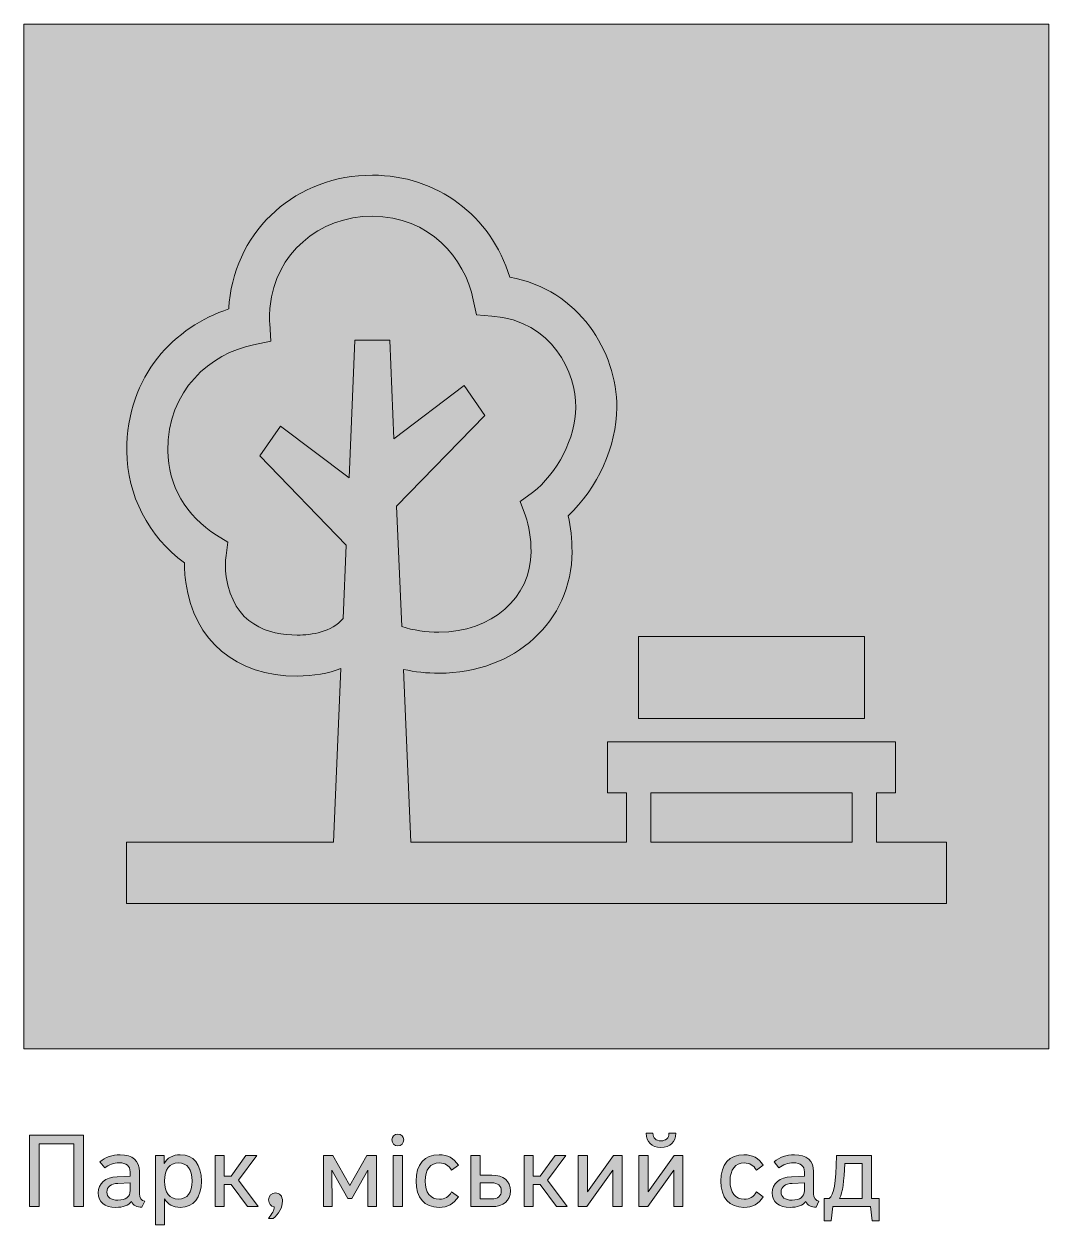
# Model space of a CAD drawing. Header units: millimetres. Extents: x -1334 to 1514, y -1037 to 10.
# Drawn here: x 813.7 to 913.7, y -279.2 to -162 of the extents above; entities that cross this region are included whole.
import ezdxf

# ---------------------------------------------------------------- set-up
doc = ezdxf.new("R2010")
doc.units = ezdxf.units.MM
doc.header["$MEASUREMENT"] = 0
doc.layers.add('bg', color=7, linetype='Continuous', lineweight=0)
doc.layers.add('icons', color=7, linetype='Continuous', lineweight=0)

# ---------------------------------------------------------------- blocks, each defined once
blk = doc.blocks.new('Block_70')
at = {"layer": 'icons', "true_color": 0x231f20, "transparency": 33554687}
h = blk.add_hatch(color=250, dxfattribs=at)
h.dxf.hatch_style = 2
edge = h.paths.add_edge_path()
edge.add_spline(control_points=[(815.19, -277.38), (815.19, -277.38), (814.24, -277.38), (814.24, -277.38), (814.24, -277.38), (814.24, -270.4), (814.24, -270.4), (814.24, -270.4), (819.5, -270.4), (819.5, -270.4), (819.5, -270.4), (819.5, -277.38), (819.5, -277.38), (819.5, -277.38), (818.55, -277.38), (818.55, -277.38), (818.55, -277.38), (818.55, -271.25), (818.55, -271.25), (818.55, -271.25), (815.19, -271.25), (815.19, -271.25), (815.19, -271.25), (815.19, -277.38), (815.19, -277.38)], knot_values=[0, 0, 0, 0, 1, 1, 1, 2, 2, 2, 3, 3, 3, 4, 4, 4, 5, 5, 5, 6, 6, 6, 7, 7, 7, 8, 8, 8, 8], degree=3, periodic=0)
h = blk.add_hatch(color=250, dxfattribs=at)
h.dxf.hatch_style = 2
edge = h.paths.add_edge_path()
edge.add_spline(control_points=[(850.63, -277.38), (850.63, -277.38), (849.73, -277.38), (849.73, -277.38), (849.73, -277.38), (849.73, -272.4), (849.73, -272.4), (849.73, -272.4), (850.63, -272.4), (850.63, -272.4), (850.63, -272.4), (850.63, -277.38), (850.63, -277.38)], knot_values=[0, 0, 0, 0, 1, 1, 1, 2, 2, 2, 3, 3, 3, 4, 4, 4, 4], degree=3, periodic=0)
edge = h.paths.add_edge_path()
edge.add_spline(control_points=[(850.18, -270.31), (850.51, -270.31), (850.75, -270.54), (850.75, -270.87), (850.75, -271.2), (850.51, -271.45), (850.18, -271.45), (849.85, -271.45), (849.6, -271.2), (849.6, -270.87), (849.6, -270.54), (849.85, -270.31), (850.18, -270.31)], knot_values=[0, 0, 0, 0, 1, 1, 1, 2, 2, 2, 3, 3, 3, 4, 4, 4, 4], degree=3, periodic=0)
h = blk.add_hatch(color=250, dxfattribs=at)
h.dxf.hatch_style = 2
edge = h.paths.add_edge_path()
edge.add_spline(control_points=[(874.41, -270.23), (874.41, -270.23), (875.06, -270.23), (875.06, -270.23), (875.07, -270.7), (875.35, -270.96), (875.84, -270.96), (876.34, -270.96), (876.61, -270.7), (876.63, -270.23), (876.63, -270.23), (877.29, -270.23), (877.29, -270.23), (877.29, -271.09), (876.76, -271.6), (875.84, -271.6), (874.92, -271.6), (874.41, -271.09), (874.41, -270.23)], knot_values=[0, 0, 0, 0, 1, 1, 1, 2, 2, 2, 3, 3, 3, 4, 4, 4, 5, 5, 5, 6, 6, 6, 6], degree=3, periodic=0)
edge = h.paths.add_edge_path()
edge.add_spline(control_points=[(877.14, -272.4), (877.14, -272.4), (877.98, -272.4), (877.98, -272.4), (877.98, -272.4), (877.98, -277.38), (877.98, -277.38), (877.98, -277.38), (877.09, -277.38), (877.09, -277.38), (877.09, -277.38), (877.09, -273.83), (877.09, -273.83), (877.09, -273.83), (874.55, -277.38), (874.55, -277.38), (874.55, -277.38), (873.7, -277.38), (873.7, -277.38), (873.7, -277.38), (873.7, -272.4), (873.7, -272.4), (873.7, -272.4), (874.6, -272.4), (874.6, -272.4), (874.6, -272.4), (874.6, -275.93), (874.6, -275.93), (874.6, -275.93), (877.14, -272.4), (877.14, -272.4)], knot_values=[0, 0, 0, 0, 1, 1, 1, 2, 2, 2, 3, 3, 3, 4, 4, 4, 5, 5, 5, 6, 6, 6, 7, 7, 7, 8, 8, 8, 9, 9, 9, 10, 10, 10, 10], degree=3, periodic=0)
h = blk.add_hatch(color=250, dxfattribs=at)
h.dxf.hatch_style = 2
edge = h.paths.add_edge_path()
edge.add_spline(control_points=[(822.87, -275.11), (822.18, -275.14), (821.79, -275.46), (821.79, -275.96), (821.79, -276.47), (822.16, -276.75), (822.87, -276.75), (823.63, -276.75), (824.06, -276.42), (824.06, -275.82), (824.06, -275.82), (824.06, -275.05), (824.06, -275.05), (824.06, -275.05), (822.87, -275.11), (822.87, -275.11)], knot_values=[0, 0, 0, 0, 1, 1, 1, 2, 2, 2, 3, 3, 3, 4, 4, 4, 5, 5, 5, 5], degree=3, periodic=0)
edge = h.paths.add_edge_path()
edge.add_spline(control_points=[(821.11, -273.01), (821.65, -272.56), (822.3, -272.32), (823.08, -272.32), (824.3, -272.32), (824.96, -272.9), (824.96, -273.96), (824.96, -273.96), (824.96, -276.12), (824.96, -276.12), (824.96, -276.53), (825.15, -276.79), (825.48, -276.85), (825.48, -276.85), (825.21, -277.45), (825.21, -277.45), (824.72, -277.45), (824.37, -277.25), (824.19, -276.89), (823.92, -277.24), (823.35, -277.46), (822.66, -277.46), (821.55, -277.46), (820.94, -276.93), (820.94, -276.05), (820.94, -275.12), (821.62, -274.53), (822.79, -274.47), (822.79, -274.47), (824.06, -274.4), (824.06, -274.4), (824.06, -274.4), (824.06, -273.99), (824.06, -273.99), (824.06, -273.42), (823.69, -273.1), (823, -273.1), (822.47, -273.1), (821.97, -273.27), (821.58, -273.61), (821.58, -273.61), (821.11, -273.01), (821.11, -273.01)], knot_values=[0, 0, 0, 0, 1, 1, 1, 2, 2, 2, 3, 3, 3, 4, 4, 4, 5, 5, 5, 6, 6, 6, 7, 7, 7, 8, 8, 8, 9, 9, 9, 10, 10, 10, 11, 11, 11, 12, 12, 12, 13, 13, 13, 14, 14, 14, 14], degree=3, periodic=0)
h = blk.add_hatch(color=250, dxfattribs=at)
h.dxf.hatch_style = 2
edge = h.paths.add_edge_path()
edge.add_spline(control_points=[(828.77, -273.12), (827.9, -273.12), (827.42, -273.73), (827.42, -274.89), (827.42, -276.03), (827.9, -276.65), (828.77, -276.65), (829.63, -276.65), (830.11, -276.03), (830.11, -274.89), (830.11, -273.74), (829.63, -273.12), (828.77, -273.12)], knot_values=[0, 0, 0, 0, 1, 1, 1, 2, 2, 2, 3, 3, 3, 4, 4, 4, 4], degree=3, periodic=0)
edge = h.paths.add_edge_path()
edge.add_spline(control_points=[(828.95, -272.32), (830.25, -272.32), (831.01, -273.25), (831.01, -274.89), (831.01, -276.52), (830.26, -277.46), (828.95, -277.46), (828.25, -277.46), (827.73, -277.17), (827.42, -276.63), (827.42, -276.63), (827.42, -279.17), (827.42, -279.17), (827.42, -279.17), (826.53, -279.17), (826.53, -279.17), (826.53, -279.17), (826.53, -272.4), (826.53, -272.4), (826.53, -272.4), (827.37, -272.4), (827.37, -272.4), (827.37, -272.4), (827.37, -273.19), (827.37, -273.19), (827.68, -272.63), (828.22, -272.32), (828.95, -272.32)], knot_values=[0, 0, 0, 0, 1, 1, 1, 2, 2, 2, 3, 3, 3, 4, 4, 4, 5, 5, 5, 6, 6, 6, 7, 7, 7, 8, 8, 8, 9, 9, 9, 9], degree=3, periodic=0)
h = blk.add_hatch(color=250, dxfattribs=at)
h.dxf.hatch_style = 2
edge = h.paths.add_edge_path()
edge.add_spline(control_points=[(833.23, -275.22), (833.23, -275.22), (833.23, -277.38), (833.23, -277.38), (833.23, -277.38), (832.34, -277.38), (832.34, -277.38), (832.34, -277.38), (832.34, -272.4), (832.34, -272.4), (832.34, -272.4), (833.23, -272.4), (833.23, -272.4), (833.23, -272.4), (833.23, -274.4), (833.23, -274.4), (833.23, -274.4), (833.9, -274.4), (833.9, -274.4), (833.9, -274.4), (835.36, -272.4), (835.36, -272.4), (835.36, -272.4), (836.42, -272.4), (836.42, -272.4), (836.42, -272.4), (834.64, -274.81), (834.64, -274.81), (834.64, -274.81), (836.56, -277.38), (836.56, -277.38), (836.56, -277.38), (835.5, -277.38), (835.5, -277.38), (835.5, -277.38), (833.9, -275.22), (833.9, -275.22), (833.9, -275.22), (833.23, -275.22), (833.23, -275.22)], knot_values=[0, 0, 0, 0, 1, 1, 1, 2, 2, 2, 3, 3, 3, 4, 4, 4, 5, 5, 5, 6, 6, 6, 7, 7, 7, 8, 8, 8, 9, 9, 9, 10, 10, 10, 11, 11, 11, 12, 12, 12, 13, 13, 13, 13], degree=3, periodic=0)
h = blk.add_hatch(color=250, dxfattribs=at)
h.dxf.hatch_style = 2
edge = h.paths.add_edge_path()
edge.add_spline(control_points=[(845.31, -276.58), (845.31, -276.58), (843.75, -273.82), (843.75, -273.82), (843.75, -273.82), (843.76, -277.38), (843.76, -277.38), (843.76, -277.38), (842.91, -277.38), (842.91, -277.38), (842.91, -277.38), (842.91, -272.4), (842.91, -272.4), (842.91, -272.4), (843.84, -272.4), (843.84, -272.4), (843.84, -272.4), (845.5, -275.31), (845.5, -275.31), (845.5, -275.31), (847.15, -272.4), (847.15, -272.4), (847.15, -272.4), (848.09, -272.4), (848.09, -272.4), (848.09, -272.4), (848.09, -277.38), (848.09, -277.38), (848.09, -277.38), (847.24, -277.38), (847.24, -277.38), (847.24, -277.38), (847.24, -273.82), (847.24, -273.82), (847.24, -273.82), (845.69, -276.58), (845.69, -276.58), (845.69, -276.58), (845.31, -276.58), (845.31, -276.58)], knot_values=[0, 0, 0, 0, 1, 1, 1, 2, 2, 2, 3, 3, 3, 4, 4, 4, 5, 5, 5, 6, 6, 6, 7, 7, 7, 8, 8, 8, 9, 9, 9, 10, 10, 10, 11, 11, 11, 12, 12, 12, 13, 13, 13, 13], degree=3, periodic=0)
h = blk.add_hatch(color=250, dxfattribs=at)
h.dxf.hatch_style = 2
edge = h.paths.add_edge_path()
edge.add_spline(control_points=[(852.84, -274.89), (852.84, -276.01), (853.36, -276.66), (854.24, -276.66), (854.76, -276.66), (855.12, -276.43), (855.41, -275.95), (855.41, -275.95), (856.08, -276.42), (856.08, -276.42), (855.64, -277.12), (855.04, -277.46), (854.2, -277.46), (852.76, -277.46), (851.95, -276.51), (851.95, -274.89), (851.95, -273.25), (852.77, -272.32), (854.2, -272.32), (855.03, -272.32), (855.64, -272.65), (856.08, -273.34), (856.08, -273.34), (855.41, -273.82), (855.41, -273.82), (855.13, -273.34), (854.76, -273.12), (854.24, -273.12), (853.35, -273.12), (852.84, -273.76), (852.84, -274.89)], knot_values=[0, 0, 0, 0, 1, 1, 1, 2, 2, 2, 3, 3, 3, 4, 4, 4, 5, 5, 5, 6, 6, 6, 7, 7, 7, 8, 8, 8, 9, 9, 9, 10, 10, 10, 10], degree=3, periodic=0)
h = blk.add_hatch(color=250, dxfattribs=at)
h.dxf.hatch_style = 2
edge = h.paths.add_edge_path()
edge.add_spline(control_points=[(859.34, -276.63), (859.94, -276.63), (860.27, -276.34), (860.27, -275.85), (860.27, -275.35), (859.94, -275.06), (859.34, -275.06), (859.34, -275.06), (858.2, -275.06), (858.2, -275.06), (858.2, -275.06), (858.2, -276.63), (858.2, -276.63), (858.2, -276.63), (859.34, -276.63), (859.34, -276.63)], knot_values=[0, 0, 0, 0, 1, 1, 1, 2, 2, 2, 3, 3, 3, 4, 4, 4, 5, 5, 5, 5], degree=3, periodic=0)
edge = h.paths.add_edge_path()
edge.add_spline(control_points=[(861.16, -275.85), (861.16, -276.82), (860.5, -277.38), (859.34, -277.38), (859.34, -277.38), (857.31, -277.38), (857.31, -277.38), (857.31, -277.38), (857.31, -272.4), (857.31, -272.4), (857.31, -272.4), (858.2, -272.4), (858.2, -272.4), (858.2, -272.4), (858.2, -274.31), (858.2, -274.31), (858.2, -274.31), (859.34, -274.31), (859.34, -274.31), (860.5, -274.31), (861.16, -274.87), (861.16, -275.85)], knot_values=[0, 0, 0, 0, 1, 1, 1, 2, 2, 2, 3, 3, 3, 4, 4, 4, 5, 5, 5, 6, 6, 6, 7, 7, 7, 7], degree=3, periodic=0)
h = blk.add_hatch(color=250, dxfattribs=at)
h.dxf.hatch_style = 2
edge = h.paths.add_edge_path()
edge.add_spline(control_points=[(863.39, -275.22), (863.39, -275.22), (863.39, -277.38), (863.39, -277.38), (863.39, -277.38), (862.49, -277.38), (862.49, -277.38), (862.49, -277.38), (862.49, -272.4), (862.49, -272.4), (862.49, -272.4), (863.39, -272.4), (863.39, -272.4), (863.39, -272.4), (863.39, -274.4), (863.39, -274.4), (863.39, -274.4), (864.05, -274.4), (864.05, -274.4), (864.05, -274.4), (865.52, -272.4), (865.52, -272.4), (865.52, -272.4), (866.57, -272.4), (866.57, -272.4), (866.57, -272.4), (864.79, -274.81), (864.79, -274.81), (864.79, -274.81), (866.71, -277.38), (866.71, -277.38), (866.71, -277.38), (865.66, -277.38), (865.66, -277.38), (865.66, -277.38), (864.05, -275.22), (864.05, -275.22), (864.05, -275.22), (863.39, -275.22), (863.39, -275.22)], knot_values=[0, 0, 0, 0, 1, 1, 1, 2, 2, 2, 3, 3, 3, 4, 4, 4, 5, 5, 5, 6, 6, 6, 7, 7, 7, 8, 8, 8, 9, 9, 9, 10, 10, 10, 11, 11, 11, 12, 12, 12, 13, 13, 13, 13], degree=3, periodic=0)
h = blk.add_hatch(color=250, dxfattribs=at)
h.dxf.hatch_style = 2
edge = h.paths.add_edge_path()
edge.add_spline(control_points=[(871.21, -272.4), (871.21, -272.4), (872.05, -272.4), (872.05, -272.4), (872.05, -272.4), (872.05, -277.38), (872.05, -277.38), (872.05, -277.38), (871.16, -277.38), (871.16, -277.38), (871.16, -277.38), (871.16, -273.83), (871.16, -273.83), (871.16, -273.83), (868.62, -277.38), (868.62, -277.38), (868.62, -277.38), (867.77, -277.38), (867.77, -277.38), (867.77, -277.38), (867.77, -272.4), (867.77, -272.4), (867.77, -272.4), (868.67, -272.4), (868.67, -272.4), (868.67, -272.4), (868.67, -275.93), (868.67, -275.93), (868.67, -275.93), (871.21, -272.4), (871.21, -272.4)], knot_values=[0, 0, 0, 0, 1, 1, 1, 2, 2, 2, 3, 3, 3, 4, 4, 4, 5, 5, 5, 6, 6, 6, 7, 7, 7, 8, 8, 8, 9, 9, 9, 10, 10, 10, 10], degree=3, periodic=0)
h = blk.add_hatch(color=250, dxfattribs=at)
h.dxf.hatch_style = 2
edge = h.paths.add_edge_path()
edge.add_spline(control_points=[(882.59, -274.89), (882.59, -276.01), (883.11, -276.66), (883.98, -276.66), (884.5, -276.66), (884.87, -276.43), (885.16, -275.95), (885.16, -275.95), (885.83, -276.42), (885.83, -276.42), (885.39, -277.12), (884.79, -277.46), (883.94, -277.46), (882.51, -277.46), (881.69, -276.51), (881.69, -274.89), (881.69, -273.25), (882.52, -272.32), (883.94, -272.32), (884.78, -272.32), (885.39, -272.65), (885.83, -273.34), (885.83, -273.34), (885.16, -273.82), (885.16, -273.82), (884.88, -273.34), (884.5, -273.12), (883.98, -273.12), (883.1, -273.12), (882.59, -273.76), (882.59, -274.89)], knot_values=[0, 0, 0, 0, 1, 1, 1, 2, 2, 2, 3, 3, 3, 4, 4, 4, 5, 5, 5, 6, 6, 6, 7, 7, 7, 8, 8, 8, 9, 9, 9, 10, 10, 10, 10], degree=3, periodic=0)
h = blk.add_hatch(color=250, dxfattribs=at)
h.dxf.hatch_style = 2
edge = h.paths.add_edge_path()
edge.add_spline(control_points=[(888.65, -275.11), (887.96, -275.14), (887.57, -275.46), (887.57, -275.96), (887.57, -276.47), (887.94, -276.75), (888.65, -276.75), (889.4, -276.75), (889.84, -276.42), (889.84, -275.82), (889.84, -275.82), (889.84, -275.05), (889.84, -275.05), (889.84, -275.05), (888.65, -275.11), (888.65, -275.11)], knot_values=[0, 0, 0, 0, 1, 1, 1, 2, 2, 2, 3, 3, 3, 4, 4, 4, 5, 5, 5, 5], degree=3, periodic=0)
edge = h.paths.add_edge_path()
edge.add_spline(control_points=[(886.89, -273.01), (887.43, -272.56), (888.08, -272.32), (888.86, -272.32), (890.08, -272.32), (890.74, -272.9), (890.74, -273.96), (890.74, -273.96), (890.74, -276.12), (890.74, -276.12), (890.74, -276.53), (890.93, -276.79), (891.26, -276.85), (891.26, -276.85), (890.99, -277.45), (890.99, -277.45), (890.5, -277.45), (890.15, -277.25), (889.97, -276.89), (889.7, -277.24), (889.12, -277.46), (888.44, -277.46), (887.33, -277.46), (886.71, -276.93), (886.71, -276.05), (886.71, -275.12), (887.4, -274.53), (888.57, -274.47), (888.57, -274.47), (889.84, -274.4), (889.84, -274.4), (889.84, -274.4), (889.84, -273.99), (889.84, -273.99), (889.84, -273.42), (889.46, -273.1), (888.78, -273.1), (888.25, -273.1), (887.75, -273.27), (887.36, -273.61), (887.36, -273.61), (886.89, -273.01), (886.89, -273.01)], knot_values=[0, 0, 0, 0, 1, 1, 1, 2, 2, 2, 3, 3, 3, 4, 4, 4, 5, 5, 5, 6, 6, 6, 7, 7, 7, 8, 8, 8, 9, 9, 9, 10, 10, 10, 11, 11, 11, 12, 12, 12, 13, 13, 13, 14, 14, 14, 14], degree=3, periodic=0)
h = blk.add_hatch(color=250, dxfattribs=at)
h.dxf.hatch_style = 2
edge = h.paths.add_edge_path()
edge.add_spline(control_points=[(895.49, -276.6), (895.49, -276.6), (895.49, -273.16), (895.49, -273.16), (895.49, -273.16), (893.77, -273.16), (893.77, -273.16), (893.71, -274.93), (893.59, -275.97), (893.27, -276.6), (893.27, -276.6), (895.49, -276.6), (895.49, -276.6)], knot_values=[0, 0, 0, 0, 1, 1, 1, 2, 2, 2, 3, 3, 3, 4, 4, 4, 4], degree=3, periodic=0)
edge = h.paths.add_edge_path()
edge.add_spline(control_points=[(891.76, -278.77), (891.76, -278.77), (891.76, -276.6), (891.76, -276.6), (891.76, -276.6), (892.25, -276.6), (892.25, -276.6), (892.76, -276.18), (892.88, -275.16), (892.97, -272.4), (892.97, -272.4), (896.39, -272.4), (896.39, -272.4), (896.39, -272.4), (896.39, -276.6), (896.39, -276.6), (896.39, -276.6), (897.14, -276.6), (897.14, -276.6), (897.14, -276.6), (897.14, -278.77), (897.14, -278.77), (897.14, -278.77), (896.44, -278.77), (896.44, -278.77), (896.44, -278.77), (896.29, -277.38), (896.29, -277.38), (896.29, -277.38), (892.6, -277.38), (892.6, -277.38), (892.6, -277.38), (892.45, -278.77), (892.45, -278.77), (892.45, -278.77), (891.76, -278.77), (891.76, -278.77)], knot_values=[0, 0, 0, 0, 1, 1, 1, 2, 2, 2, 3, 3, 3, 4, 4, 4, 5, 5, 5, 6, 6, 6, 7, 7, 7, 8, 8, 8, 9, 9, 9, 10, 10, 10, 11, 11, 11, 12, 12, 12, 12], degree=3, periodic=0)
h = blk.add_hatch(color=250, dxfattribs=at)
h.dxf.hatch_style = 2
edge = h.paths.add_edge_path()
edge.add_spline(control_points=[(838.24, -276.05), (838.64, -276.05), (838.92, -276.34), (838.92, -276.86), (838.92, -277.45), (838.57, -278.11), (838, -278.53), (838, -278.53), (837.55, -278.53), (837.55, -278.53), (837.94, -278.06), (838.09, -277.77), (838.12, -277.41), (837.79, -277.35), (837.57, -277.09), (837.57, -276.73), (837.57, -276.34), (837.85, -276.05), (838.24, -276.05)], knot_values=[0, 0, 0, 0, 1, 1, 1, 2, 2, 2, 3, 3, 3, 4, 4, 4, 5, 5, 5, 6, 6, 6, 6], degree=3, periodic=0)
at = {"layer": 'icons'}
for points, knots in [([(815.19, -277.38), (815.19, -277.38), (814.24, -277.38), (814.24, -277.38), (814.24, -277.38), (814.24, -270.4), (814.24, -270.4), (814.24, -270.4), (819.5, -270.4), (819.5, -270.4), (819.5, -270.4), (819.5, -277.38), (819.5, -277.38), (819.5, -277.38), (818.55, -277.38), (818.55, -277.38), (818.55, -277.38), (818.55, -271.25), (818.55, -271.25), (818.55, -271.25), (815.19, -271.25), (815.19, -271.25), (815.19, -271.25), (815.19, -277.38), (815.19, -277.38)], [0, 0, 0, 0, 1, 1, 1, 2, 2, 2, 3, 3, 3, 4, 4, 4, 5, 5, 5, 6, 6, 6, 7, 7, 7, 8, 8, 8, 8]), ([(850.18, -270.31), (850.51, -270.31), (850.75, -270.54), (850.75, -270.87), (850.75, -271.2), (850.51, -271.45), (850.18, -271.45), (849.85, -271.45), (849.6, -271.2), (849.6, -270.87), (849.6, -270.54), (849.85, -270.31), (850.18, -270.31)], [0, 0, 0, 0, 1, 1, 1, 2, 2, 2, 3, 3, 3, 4, 4, 4, 4]), ([(874.41, -270.23), (874.41, -270.23), (875.06, -270.23), (875.06, -270.23), (875.07, -270.7), (875.35, -270.96), (875.84, -270.96), (876.34, -270.96), (876.61, -270.7), (876.63, -270.23), (876.63, -270.23), (877.29, -270.23), (877.29, -270.23), (877.29, -271.09), (876.76, -271.6), (875.84, -271.6), (874.92, -271.6), (874.41, -271.09), (874.41, -270.23)], [0, 0, 0, 0, 1, 1, 1, 2, 2, 2, 3, 3, 3, 4, 4, 4, 5, 5, 5, 6, 6, 6, 6]), ([(821.11, -273.01), (821.65, -272.56), (822.3, -272.32), (823.08, -272.32), (824.3, -272.32), (824.96, -272.9), (824.96, -273.96), (824.96, -273.96), (824.96, -276.12), (824.96, -276.12), (824.96, -276.53), (825.15, -276.79), (825.48, -276.85), (825.48, -276.85), (825.21, -277.45), (825.21, -277.45), (824.72, -277.45), (824.37, -277.25), (824.19, -276.89), (823.92, -277.24), (823.35, -277.46), (822.66, -277.46), (821.55, -277.46), (820.94, -276.93), (820.94, -276.05), (820.94, -275.12), (821.62, -274.53), (822.79, -274.47), (822.79, -274.47), (824.06, -274.4), (824.06, -274.4), (824.06, -274.4), (824.06, -273.99), (824.06, -273.99), (824.06, -273.42), (823.69, -273.1), (823, -273.1), (822.47, -273.1), (821.97, -273.27), (821.58, -273.61), (821.58, -273.61), (821.11, -273.01), (821.11, -273.01)], [0, 0, 0, 0, 1, 1, 1, 2, 2, 2, 3, 3, 3, 4, 4, 4, 5, 5, 5, 6, 6, 6, 7, 7, 7, 8, 8, 8, 9, 9, 9, 10, 10, 10, 11, 11, 11, 12, 12, 12, 13, 13, 13, 14, 14, 14, 14]), ([(828.95, -272.32), (830.25, -272.32), (831.01, -273.25), (831.01, -274.89), (831.01, -276.52), (830.26, -277.46), (828.95, -277.46), (828.25, -277.46), (827.73, -277.17), (827.42, -276.63), (827.42, -276.63), (827.42, -279.17), (827.42, -279.17), (827.42, -279.17), (826.53, -279.17), (826.53, -279.17), (826.53, -279.17), (826.53, -272.4), (826.53, -272.4), (826.53, -272.4), (827.37, -272.4), (827.37, -272.4), (827.37, -272.4), (827.37, -273.19), (827.37, -273.19), (827.68, -272.63), (828.22, -272.32), (828.95, -272.32)], [0, 0, 0, 0, 1, 1, 1, 2, 2, 2, 3, 3, 3, 4, 4, 4, 5, 5, 5, 6, 6, 6, 7, 7, 7, 8, 8, 8, 9, 9, 9, 9]), ([(833.23, -275.22), (833.23, -275.22), (833.23, -277.38), (833.23, -277.38), (833.23, -277.38), (832.34, -277.38), (832.34, -277.38), (832.34, -277.38), (832.34, -272.4), (832.34, -272.4), (832.34, -272.4), (833.23, -272.4), (833.23, -272.4), (833.23, -272.4), (833.23, -274.4), (833.23, -274.4), (833.23, -274.4), (833.9, -274.4), (833.9, -274.4), (833.9, -274.4), (835.36, -272.4), (835.36, -272.4), (835.36, -272.4), (836.42, -272.4), (836.42, -272.4), (836.42, -272.4), (834.64, -274.81), (834.64, -274.81), (834.64, -274.81), (836.56, -277.38), (836.56, -277.38), (836.56, -277.38), (835.5, -277.38), (835.5, -277.38), (835.5, -277.38), (833.9, -275.22), (833.9, -275.22), (833.9, -275.22), (833.23, -275.22), (833.23, -275.22)], [0, 0, 0, 0, 1, 1, 1, 2, 2, 2, 3, 3, 3, 4, 4, 4, 5, 5, 5, 6, 6, 6, 7, 7, 7, 8, 8, 8, 9, 9, 9, 10, 10, 10, 11, 11, 11, 12, 12, 12, 13, 13, 13, 13]), ([(845.31, -276.58), (845.31, -276.58), (843.75, -273.82), (843.75, -273.82), (843.75, -273.82), (843.76, -277.38), (843.76, -277.38), (843.76, -277.38), (842.91, -277.38), (842.91, -277.38), (842.91, -277.38), (842.91, -272.4), (842.91, -272.4), (842.91, -272.4), (843.84, -272.4), (843.84, -272.4), (843.84, -272.4), (845.5, -275.31), (845.5, -275.31), (845.5, -275.31), (847.15, -272.4), (847.15, -272.4), (847.15, -272.4), (848.09, -272.4), (848.09, -272.4), (848.09, -272.4), (848.09, -277.38), (848.09, -277.38), (848.09, -277.38), (847.24, -277.38), (847.24, -277.38), (847.24, -277.38), (847.24, -273.82), (847.24, -273.82), (847.24, -273.82), (845.69, -276.58), (845.69, -276.58), (845.69, -276.58), (845.31, -276.58), (845.31, -276.58)], [0, 0, 0, 0, 1, 1, 1, 2, 2, 2, 3, 3, 3, 4, 4, 4, 5, 5, 5, 6, 6, 6, 7, 7, 7, 8, 8, 8, 9, 9, 9, 10, 10, 10, 11, 11, 11, 12, 12, 12, 13, 13, 13, 13]), ([(850.63, -277.38), (850.63, -277.38), (849.73, -277.38), (849.73, -277.38), (849.73, -277.38), (849.73, -272.4), (849.73, -272.4), (849.73, -272.4), (850.63, -272.4), (850.63, -272.4), (850.63, -272.4), (850.63, -277.38), (850.63, -277.38)], [0, 0, 0, 0, 1, 1, 1, 2, 2, 2, 3, 3, 3, 4, 4, 4, 4]), ([(852.84, -274.89), (852.84, -276.01), (853.36, -276.66), (854.24, -276.66), (854.76, -276.66), (855.12, -276.43), (855.41, -275.95), (855.41, -275.95), (856.08, -276.42), (856.08, -276.42), (855.64, -277.12), (855.04, -277.46), (854.2, -277.46), (852.76, -277.46), (851.95, -276.51), (851.95, -274.89), (851.95, -273.25), (852.77, -272.32), (854.2, -272.32), (855.03, -272.32), (855.64, -272.65), (856.08, -273.34), (856.08, -273.34), (855.41, -273.82), (855.41, -273.82), (855.13, -273.34), (854.76, -273.12), (854.24, -273.12), (853.35, -273.12), (852.84, -273.76), (852.84, -274.89)], [0, 0, 0, 0, 1, 1, 1, 2, 2, 2, 3, 3, 3, 4, 4, 4, 5, 5, 5, 6, 6, 6, 7, 7, 7, 8, 8, 8, 9, 9, 9, 10, 10, 10, 10]), ([(861.16, -275.85), (861.16, -276.82), (860.5, -277.38), (859.34, -277.38), (859.34, -277.38), (857.31, -277.38), (857.31, -277.38), (857.31, -277.38), (857.31, -272.4), (857.31, -272.4), (857.31, -272.4), (858.2, -272.4), (858.2, -272.4), (858.2, -272.4), (858.2, -274.31), (858.2, -274.31), (858.2, -274.31), (859.34, -274.31), (859.34, -274.31), (860.5, -274.31), (861.16, -274.87), (861.16, -275.85)], [0, 0, 0, 0, 1, 1, 1, 2, 2, 2, 3, 3, 3, 4, 4, 4, 5, 5, 5, 6, 6, 6, 7, 7, 7, 7]), ([(863.39, -275.22), (863.39, -275.22), (863.39, -277.38), (863.39, -277.38), (863.39, -277.38), (862.49, -277.38), (862.49, -277.38), (862.49, -277.38), (862.49, -272.4), (862.49, -272.4), (862.49, -272.4), (863.39, -272.4), (863.39, -272.4), (863.39, -272.4), (863.39, -274.4), (863.39, -274.4), (863.39, -274.4), (864.05, -274.4), (864.05, -274.4), (864.05, -274.4), (865.52, -272.4), (865.52, -272.4), (865.52, -272.4), (866.57, -272.4), (866.57, -272.4), (866.57, -272.4), (864.79, -274.81), (864.79, -274.81), (864.79, -274.81), (866.71, -277.38), (866.71, -277.38), (866.71, -277.38), (865.66, -277.38), (865.66, -277.38), (865.66, -277.38), (864.05, -275.22), (864.05, -275.22), (864.05, -275.22), (863.39, -275.22), (863.39, -275.22)], [0, 0, 0, 0, 1, 1, 1, 2, 2, 2, 3, 3, 3, 4, 4, 4, 5, 5, 5, 6, 6, 6, 7, 7, 7, 8, 8, 8, 9, 9, 9, 10, 10, 10, 11, 11, 11, 12, 12, 12, 13, 13, 13, 13]), ([(871.21, -272.4), (871.21, -272.4), (872.05, -272.4), (872.05, -272.4), (872.05, -272.4), (872.05, -277.38), (872.05, -277.38), (872.05, -277.38), (871.16, -277.38), (871.16, -277.38), (871.16, -277.38), (871.16, -273.83), (871.16, -273.83), (871.16, -273.83), (868.62, -277.38), (868.62, -277.38), (868.62, -277.38), (867.77, -277.38), (867.77, -277.38), (867.77, -277.38), (867.77, -272.4), (867.77, -272.4), (867.77, -272.4), (868.67, -272.4), (868.67, -272.4), (868.67, -272.4), (868.67, -275.93), (868.67, -275.93), (868.67, -275.93), (871.21, -272.4), (871.21, -272.4)], [0, 0, 0, 0, 1, 1, 1, 2, 2, 2, 3, 3, 3, 4, 4, 4, 5, 5, 5, 6, 6, 6, 7, 7, 7, 8, 8, 8, 9, 9, 9, 10, 10, 10, 10]), ([(877.14, -272.4), (877.14, -272.4), (877.98, -272.4), (877.98, -272.4), (877.98, -272.4), (877.98, -277.38), (877.98, -277.38), (877.98, -277.38), (877.09, -277.38), (877.09, -277.38), (877.09, -277.38), (877.09, -273.83), (877.09, -273.83), (877.09, -273.83), (874.55, -277.38), (874.55, -277.38), (874.55, -277.38), (873.7, -277.38), (873.7, -277.38), (873.7, -277.38), (873.7, -272.4), (873.7, -272.4), (873.7, -272.4), (874.6, -272.4), (874.6, -272.4), (874.6, -272.4), (874.6, -275.93), (874.6, -275.93), (874.6, -275.93), (877.14, -272.4), (877.14, -272.4)], [0, 0, 0, 0, 1, 1, 1, 2, 2, 2, 3, 3, 3, 4, 4, 4, 5, 5, 5, 6, 6, 6, 7, 7, 7, 8, 8, 8, 9, 9, 9, 10, 10, 10, 10]), ([(882.59, -274.89), (882.59, -276.01), (883.11, -276.66), (883.98, -276.66), (884.5, -276.66), (884.87, -276.43), (885.16, -275.95), (885.16, -275.95), (885.83, -276.42), (885.83, -276.42), (885.39, -277.12), (884.79, -277.46), (883.94, -277.46), (882.51, -277.46), (881.69, -276.51), (881.69, -274.89), (881.69, -273.25), (882.52, -272.32), (883.94, -272.32), (884.78, -272.32), (885.39, -272.65), (885.83, -273.34), (885.83, -273.34), (885.16, -273.82), (885.16, -273.82), (884.88, -273.34), (884.5, -273.12), (883.98, -273.12), (883.1, -273.12), (882.59, -273.76), (882.59, -274.89)], [0, 0, 0, 0, 1, 1, 1, 2, 2, 2, 3, 3, 3, 4, 4, 4, 5, 5, 5, 6, 6, 6, 7, 7, 7, 8, 8, 8, 9, 9, 9, 10, 10, 10, 10]), ([(886.89, -273.01), (887.43, -272.56), (888.08, -272.32), (888.86, -272.32), (890.08, -272.32), (890.74, -272.9), (890.74, -273.96), (890.74, -273.96), (890.74, -276.12), (890.74, -276.12), (890.74, -276.53), (890.93, -276.79), (891.26, -276.85), (891.26, -276.85), (890.99, -277.45), (890.99, -277.45), (890.5, -277.45), (890.15, -277.25), (889.97, -276.89), (889.7, -277.24), (889.12, -277.46), (888.44, -277.46), (887.33, -277.46), (886.71, -276.93), (886.71, -276.05), (886.71, -275.12), (887.4, -274.53), (888.57, -274.47), (888.57, -274.47), (889.84, -274.4), (889.84, -274.4), (889.84, -274.4), (889.84, -273.99), (889.84, -273.99), (889.84, -273.42), (889.46, -273.1), (888.78, -273.1), (888.25, -273.1), (887.75, -273.27), (887.36, -273.61), (887.36, -273.61), (886.89, -273.01), (886.89, -273.01)], [0, 0, 0, 0, 1, 1, 1, 2, 2, 2, 3, 3, 3, 4, 4, 4, 5, 5, 5, 6, 6, 6, 7, 7, 7, 8, 8, 8, 9, 9, 9, 10, 10, 10, 11, 11, 11, 12, 12, 12, 13, 13, 13, 14, 14, 14, 14]), ([(891.76, -278.77), (891.76, -278.77), (891.76, -276.6), (891.76, -276.6), (891.76, -276.6), (892.25, -276.6), (892.25, -276.6), (892.76, -276.18), (892.88, -275.16), (892.97, -272.4), (892.97, -272.4), (896.39, -272.4), (896.39, -272.4), (896.39, -272.4), (896.39, -276.6), (896.39, -276.6), (896.39, -276.6), (897.14, -276.6), (897.14, -276.6), (897.14, -276.6), (897.14, -278.77), (897.14, -278.77), (897.14, -278.77), (896.44, -278.77), (896.44, -278.77), (896.44, -278.77), (896.29, -277.38), (896.29, -277.38), (896.29, -277.38), (892.6, -277.38), (892.6, -277.38), (892.6, -277.38), (892.45, -278.77), (892.45, -278.77), (892.45, -278.77), (891.76, -278.77), (891.76, -278.77)], [0, 0, 0, 0, 1, 1, 1, 2, 2, 2, 3, 3, 3, 4, 4, 4, 5, 5, 5, 6, 6, 6, 7, 7, 7, 8, 8, 8, 9, 9, 9, 10, 10, 10, 11, 11, 11, 12, 12, 12, 12]), ([(828.77, -273.12), (827.9, -273.12), (827.42, -273.73), (827.42, -274.89), (827.42, -276.03), (827.9, -276.65), (828.77, -276.65), (829.63, -276.65), (830.11, -276.03), (830.11, -274.89), (830.11, -273.74), (829.63, -273.12), (828.77, -273.12)], [0, 0, 0, 0, 1, 1, 1, 2, 2, 2, 3, 3, 3, 4, 4, 4, 4]), ([(895.49, -276.6), (895.49, -276.6), (895.49, -273.16), (895.49, -273.16), (895.49, -273.16), (893.77, -273.16), (893.77, -273.16), (893.71, -274.93), (893.59, -275.97), (893.27, -276.6), (893.27, -276.6), (895.49, -276.6), (895.49, -276.6)], [0, 0, 0, 0, 1, 1, 1, 2, 2, 2, 3, 3, 3, 4, 4, 4, 4]), ([(822.87, -275.11), (822.18, -275.14), (821.79, -275.46), (821.79, -275.96), (821.79, -276.47), (822.16, -276.75), (822.87, -276.75), (823.63, -276.75), (824.06, -276.42), (824.06, -275.82), (824.06, -275.82), (824.06, -275.05), (824.06, -275.05), (824.06, -275.05), (822.87, -275.11), (822.87, -275.11)], [0, 0, 0, 0, 1, 1, 1, 2, 2, 2, 3, 3, 3, 4, 4, 4, 5, 5, 5, 5]), ([(859.34, -276.63), (859.94, -276.63), (860.27, -276.34), (860.27, -275.85), (860.27, -275.35), (859.94, -275.06), (859.34, -275.06), (859.34, -275.06), (858.2, -275.06), (858.2, -275.06), (858.2, -275.06), (858.2, -276.63), (858.2, -276.63), (858.2, -276.63), (859.34, -276.63), (859.34, -276.63)], [0, 0, 0, 0, 1, 1, 1, 2, 2, 2, 3, 3, 3, 4, 4, 4, 5, 5, 5, 5]), ([(888.65, -275.11), (887.96, -275.14), (887.57, -275.46), (887.57, -275.96), (887.57, -276.47), (887.94, -276.75), (888.65, -276.75), (889.4, -276.75), (889.84, -276.42), (889.84, -275.82), (889.84, -275.82), (889.84, -275.05), (889.84, -275.05), (889.84, -275.05), (888.65, -275.11), (888.65, -275.11)], [0, 0, 0, 0, 1, 1, 1, 2, 2, 2, 3, 3, 3, 4, 4, 4, 5, 5, 5, 5]), ([(838.24, -276.05), (838.64, -276.05), (838.92, -276.34), (838.92, -276.86), (838.92, -277.45), (838.57, -278.11), (838, -278.53), (838, -278.53), (837.55, -278.53), (837.55, -278.53), (837.94, -278.06), (838.09, -277.77), (838.12, -277.41), (837.79, -277.35), (837.57, -277.09), (837.57, -276.73), (837.57, -276.34), (837.85, -276.05), (838.24, -276.05)], [0, 0, 0, 0, 1, 1, 1, 2, 2, 2, 3, 3, 3, 4, 4, 4, 5, 5, 5, 6, 6, 6, 6])]:
    blk.add_open_spline(points, degree=3, knots=knots, dxfattribs=at)
blk = doc.blocks.new('Block_166')
at = {"layer": 'icons'}
blk.add_lwpolyline([(895.69, -221.77), (873.67, -221.77), (873.67, -229.77), (895.69, -229.77)], close=True, dxfattribs=at)
for points, knots in [([(896.89, -241.81), (896.89, -241.81), (896.89, -237), (896.89, -237), (896.89, -237), (898.74, -237), (898.74, -237), (898.74, -237), (898.74, -232.05), (898.74, -232.05), (898.74, -232.05), (870.63, -232.05), (870.63, -232.05), (870.63, -232.05), (870.63, -237), (870.63, -237), (870.63, -237), (872.47, -237), (872.47, -237), (872.47, -237), (872.47, -241.81), (872.47, -241.81), (872.47, -241.81), (851.44, -241.81), (851.44, -241.81), (851.44, -241.81), (850.73, -224.97), (850.73, -224.97), (851.84, -225.21), (853, -225.34), (854.19, -225.34), (861.59, -225.34), (867.17, -220.25), (867.17, -213.5), (867.17, -212.24), (867.04, -211.07), (866.79, -209.99), (869.64, -207.3), (871.54, -203.14), (871.54, -199.42), (871.54, -193.97), (867.89, -187.92), (861.09, -186.69), (859.24, -180.69), (854.01, -176.75), (847.69, -176.75), (840.33, -176.75), (834.46, -181.96), (833.73, -189.14), (833.71, -189.36), (833.69, -189.58), (833.68, -189.8), (828.47, -191.51), (823.68, -196.23), (823.73, -203.67), (823.76, -207.98), (825.83, -211.97), (829.35, -214.57), (829.34, -215.18), (829.39, -215.82), (829.48, -216.49), (830.3, -222.21), (834.37, -225.62), (840.36, -225.62), (841.95, -225.62), (843.38, -225.36), (844.62, -224.87), (844.62, -224.87), (843.91, -241.81), (843.91, -241.81), (843.91, -241.81), (823.7, -241.81), (823.7, -241.81), (823.7, -241.81), (823.7, -247.81), (823.7, -247.81), (823.7, -247.81), (903.71, -247.81), (903.71, -247.81), (903.71, -247.81), (903.71, -241.81), (903.71, -241.81), (903.71, -241.81), (896.89, -241.81), (896.89, -241.81)], [0, 0, 0, 0, 1, 1, 1, 2, 2, 2, 3, 3, 3, 4, 4, 4, 5, 5, 5, 6, 6, 6, 7, 7, 7, 8, 8, 8, 9, 9, 9, 10, 10, 10, 11, 11, 11, 12, 12, 12, 13, 13, 13, 14, 14, 14, 15, 15, 15, 16, 16, 16, 17, 17, 17, 18, 18, 18, 19, 19, 19, 20, 20, 20, 21, 21, 21, 22, 22, 22, 23, 23, 23, 24, 24, 24, 25, 25, 25, 26, 26, 26, 27, 27, 27, 28, 28, 28, 28]), ([(840.36, -221.62), (837.58, -221.62), (834.12, -220.63), (833.44, -215.92), (833.33, -215.15), (833.32, -214.45), (833.41, -213.85), (833.41, -213.85), (833.6, -212.55), (833.6, -212.55), (833.6, -212.55), (832.48, -211.86), (832.48, -211.86), (829.52, -210.04), (827.75, -206.97), (827.73, -203.64), (827.69, -197.71), (831.9, -194.17), (836.08, -193.29), (836.08, -193.29), (837.77, -192.94), (837.77, -192.94), (837.77, -192.94), (837.67, -191.21), (837.67, -191.21), (837.64, -190.69), (837.65, -190.12), (837.71, -189.54), (838.23, -184.45), (842.43, -180.75), (847.69, -180.75), (853.3, -180.75), (856.68, -184.85), (857.54, -188.91), (857.54, -188.91), (857.85, -190.38), (857.85, -190.38), (857.85, -190.38), (859.35, -190.5), (859.35, -190.5), (865.36, -190.95), (867.54, -196.08), (867.54, -199.42), (867.54, -202.33), (865.72, -205.89), (863.31, -207.71), (863.31, -207.71), (862.12, -208.6), (862.12, -208.6), (862.12, -208.6), (862.63, -209.99), (862.63, -209.99), (862.99, -210.98), (863.17, -212.16), (863.17, -213.5), (863.17, -217.97), (859.31, -221.34), (854.19, -221.34), (852.9, -221.34), (851.67, -221.15), (850.56, -220.79), (850.56, -220.79), (850.06, -209.05), (850.06, -209.05), (850.06, -209.05), (858.65, -200.18), (858.65, -200.18), (858.65, -200.18), (856.63, -197.27), (856.63, -197.27), (856.63, -197.27), (849.78, -202.46), (849.78, -202.46), (849.78, -202.46), (849.38, -192.83), (849.38, -192.83), (849.38, -192.83), (847.68, -192.83), (847.68, -192.83), (847.68, -192.83), (845.97, -192.83), (845.97, -192.83), (845.97, -192.83), (845.41, -206.29), (845.41, -206.29), (845.41, -206.29), (838.72, -201.22), (838.72, -201.22), (838.72, -201.22), (836.7, -204.14), (836.7, -204.14), (836.7, -204.14), (845.13, -212.84), (845.13, -212.84), (845.13, -212.84), (844.83, -219.99), (844.83, -219.99), (843.69, -221.33), (841.79, -221.62), (840.36, -221.62)], [0, 0, 0, 0, 1, 1, 1, 2, 2, 2, 3, 3, 3, 4, 4, 4, 5, 5, 5, 6, 6, 6, 7, 7, 7, 8, 8, 8, 9, 9, 9, 10, 10, 10, 11, 11, 11, 12, 12, 12, 13, 13, 13, 14, 14, 14, 15, 15, 15, 16, 16, 16, 17, 17, 17, 18, 18, 18, 19, 19, 19, 20, 20, 20, 21, 21, 21, 22, 22, 22, 23, 23, 23, 24, 24, 24, 25, 25, 25, 26, 26, 26, 27, 27, 27, 28, 28, 28, 29, 29, 29, 30, 30, 30, 31, 31, 31, 32, 32, 32, 33, 33, 33, 33]), ([(874.87, -241.81), (874.87, -241.81), (874.87, -237), (874.87, -237), (874.87, -237), (894.49, -237), (894.49, -237), (894.49, -237), (894.49, -241.81), (894.49, -241.81), (894.49, -241.81), (874.87, -241.81), (874.87, -241.81)], [0, 0, 0, 0, 1, 1, 1, 2, 2, 2, 3, 3, 3, 4, 4, 4, 4])]:
    blk.add_open_spline(points, degree=3, knots=knots, dxfattribs=at)
blk = doc.blocks.new('Block_165')
at = {"layer": 'icons'}
blk.add_blockref('Block_166', (0, 0), dxfattribs=at)
blk = doc.blocks.new('Block_164')
at = {"layer": 'icons'}
blk.add_blockref('Block_165', (0, 0), dxfattribs=at)
blk = doc.blocks.new('Block_163')
at = {"layer": 'icons'}
blk.add_blockref('Block_164', (0, 0), dxfattribs=at)

msp = doc.modelspace()

# ---------------------------------------------------------------- hatches: boundary and pattern name
at = {"layer": 'bg', "true_color": 0x592d2c, "transparency": 33554687}
h = msp.add_hatch(color=29, dxfattribs=at)
h.dxf.hatch_style = 2
h.paths.add_polyline_path([(913.7, -262), (813.7, -262), (813.7, -162), (913.7, -162)])

# ---------------------------------------------------------------- linework, layer by layer
at = {"layer": 'bg'}
msp.add_lwpolyline([(913.7, -262), (813.7, -262), (813.7, -162), (913.7, -162)], close=True, dxfattribs=at)

# ---------------------------------------------------------------- block references
at = {"layer": 'icons'}
for name in ['Block_163', 'Block_70']:
    msp.add_blockref(name, (0, 0), dxfattribs=at)

doc.saveas('drawing.dxf')
